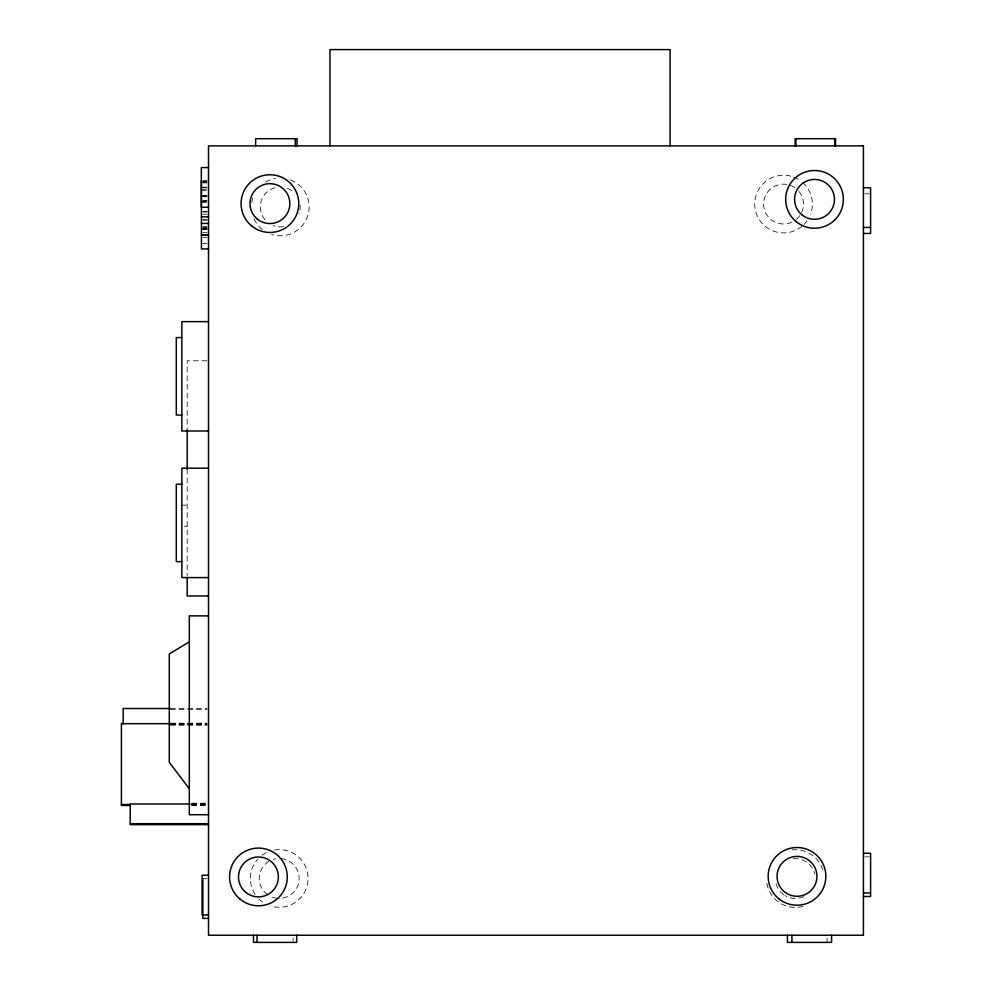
<?xml version="1.0" encoding="UTF-8"?>
<svg xmlns="http://www.w3.org/2000/svg" width="992" height="992" viewBox="0 0 992 992"><rect width="100%" height="100%" fill="white"/><g stroke="black" fill="none" stroke-linecap="round" stroke-linejoin="round"><path stroke-width="0.74" stroke-dasharray="4.96 3.72" d="M202.852 180.606L207.092 180.606M202.852 181.821L207.092 181.821M201.438 181.995L207.092 181.995M202.852 182.863L207.092 182.863M201.438 187.215L207.092 187.215M202.852 187.786L207.092 187.786M201.438 189.683L207.092 189.683M201.438 190.687L207.092 190.687M864.85 193.787L869.153 193.787M201.438 195.548L207.092 195.548M202.852 195.759L207.092 195.759M201.438 195.908L207.092 195.908M202.852 196.726L207.092 196.726M202.852 200.731L207.092 200.731M201.438 201.091L207.092 201.054M201.438 201.512L207.092 201.512M201.438 201.872L207.092 201.872M201.438 202.157L207.092 202.157M202.852 211.73L207.092 211.73M202.852 211.916L207.092 211.916M202.852 214.198L207.092 214.198M202.852 219.666L207.092 219.666M202.852 220.236L207.092 220.236M202.852 226.325L207.092 226.325M202.852 227.751L207.092 227.751M202.852 228.073L207.092 228.073M201.438 228.892L207.092 228.892M201.438 229.499L207.092 229.636M202.852 232.339L207.092 232.339M202.852 237.646L207.092 237.646M202.852 243.586L207.092 243.586M206.981 360.766L187.19 360.766L187.19 428.184M181.3 505.151L187.19 505.151M184.252 526.206L187.19 526.206M170.413 708.511L206.981 708.511M170.413 709.454L206.981 709.454M170.413 723.205L206.981 723.205M170.413 723.676L206.981 723.676M170.413 724.148L206.981 724.148M170.413 724.272L206.981 724.272M170.413 724.619L206.981 724.619M170.413 725.226L206.981 725.226M191.63 803.235L206.968 803.235M191.63 803.991L206.968 803.991M191.63 804.177L206.968 804.177M191.63 804.524L206.968 804.524M191.63 804.934L206.968 804.934M191.63 805.467L206.968 805.467M864.85 856.852L869.153 856.852M202.852 878.701L207.092 878.701M827.08 938.097L827.08 942.4M293.161 938.097L293.161 940.962M187.19 469.216L187.19 575.868M802.677 182.491A28.842 28.842 0 0 1 810.563 214.198M807.017 220.844A28.842 28.842 0 0 1 804.103 224.316M801.883 226.35A28.842 28.842 0 0 1 755.234 209.548A28.842 28.842 0 0 1 792.261 176.576M793.674 177.06A28.842 28.842 0 0 1 800.321 180.606M290.396 179.949A28.842 28.842 0 0 1 307.532 216.368A28.842 28.842 0 0 1 271.56 234.459M262.297 229.524A28.842 28.842 0 0 1 254.014 218.897M251.745 202.678A28.842 28.842 0 0 1 253.258 196.825M265.658 182.082A28.842 28.842 0 0 1 275.528 178.498M803.012 906.366A28.842 28.842 0 0 1 766.878 883.289M792.075 849.896A28.842 28.842 0 0 1 823.496 872.34M274.449 849.983A28.842 28.842 0 0 1 307.966 880.474A28.842 28.842 0 0 1 270.481 905.944M262.421 901.902A28.842 28.842 0 0 1 258.949 898.988M255.13 894.338A28.842 28.842 0 0 1 257.598 859.308M262.049 855.24A28.842 28.842 0 0 1 267.245 852.178M798.944 191.406A19.927 19.927 0 0 1 800.482 214.582M799.763 215.661A19.927 19.927 0 0 1 796.216 219.468M791.802 222.22A19.927 19.927 0 0 1 763.666 205.406A19.927 19.927 0 0 1 789.322 184.996M790.55 185.417A19.927 19.927 0 0 1 795.138 187.86M300.105 204.972A19.927 19.927 0 0 1 298.927 213.95M283.538 226.61A19.927 19.927 0 0 1 273.271 225.618M264.876 219.616A19.927 19.927 0 0 1 276.991 187.29M287.258 188.294A19.927 19.927 0 0 1 293.868 192.386M803.582 896.706A19.927 19.927 0 0 1 784.821 895.491M783.742 894.772A19.927 19.927 0 0 1 775.67 881.826M793.34 858.725A19.927 19.927 0 0 1 814.73 874.014M281.12 858.601A19.927 19.927 0 0 1 299.076 879.718A19.927 19.927 0 0 1 278.554 898.355M277.264 898.281A19.927 19.927 0 0 1 269.812 896.024M267.604 894.66A19.927 19.927 0 0 1 268.646 861.527M273.383 859.37A19.927 19.927 0 0 1 275.912 858.774M207.092 229.251L201.438 229.251L207.092 229.326"/><path stroke-width="1.49" d="M189.311 641.836L169.285 654.013L169.285 762.302L189.311 788.739M208.506 167.574L201.339 167.574L201.339 207.254L208.506 207.254M863.424 187.748L870.592 187.748L870.592 233.467L863.424 233.467M201.438 216.876L208.506 216.876M201.438 223.423L208.506 223.423M863.424 227.428L870.592 227.428M201.438 234.794L208.506 234.794M201.438 235.29L208.506 235.29M208.506 248.942L201.438 248.942L201.438 180.606M208.506 321.619L181.858 321.619L181.858 430.999L208.506 430.999M181.858 337.59L176.291 337.59L176.291 415.04L181.858 415.04M208.506 468.212L181.858 468.212L181.858 577.592L208.506 577.592M181.858 484.183L176.291 484.183L176.291 561.633L181.858 561.633M208.506 595.981L187.19 595.981L187.19 577.418M208.506 615.871L189.311 615.871L189.311 814.717L208.506 814.717M170.413 708.511L123.182 708.511L123.182 724.272M123.182 723.676L170.413 723.676M190.092 803.991L130.225 803.991L130.225 824.625L208.506 824.625M121.408 804.524L130.225 804.524M130.225 805.467L121.408 805.467L121.408 723.205M130.225 823.682L208.506 823.682M863.424 853.281L870.592 853.281L870.592 896.52L863.424 896.52M208.506 875.229L202.108 875.229L202.108 914.909L208.506 914.909M863.424 892.961L870.592 892.961M208.506 918.381L202.852 918.381L202.852 878.701M835.586 145.874L835.586 138.694L795.162 138.694L795.162 145.874M834.842 138.694L834.842 145.874M831.581 935.233L831.581 942.4L787.4 942.4L787.4 935.233M795.906 138.694L795.906 145.874M791.914 935.233L791.914 942.4M670.084 145.874L670.084 49.6L329.964 49.6L329.964 145.874M297.054 145.874L297.054 138.694L255.638 138.694L255.638 145.874M296.67 935.233L296.67 942.4L253.481 942.4L253.481 935.233M295.318 138.694L295.318 145.874M256.99 935.233L256.99 942.4M187.19 429.462L187.19 469.278M863.424 145.874L208.506 145.874L208.506 935.233L863.424 935.233L863.424 145.874M251.596 225.878A28.842 28.842 0 0 0 298.381 208.345A28.842 28.842 0 0 0 259.805 176.588A28.842 28.842 0 0 0 251.596 225.878M796.192 221.65A28.842 28.842 0 0 0 842.977 204.104A28.842 28.842 0 0 0 804.4 172.36A28.842 28.842 0 0 0 796.192 221.65M240.114 899.211A28.842 28.842 0 0 0 286.899 881.677A28.842 28.842 0 0 0 248.322 849.921A28.842 28.842 0 0 0 240.114 899.211M778.67 898.616A28.842 28.842 0 0 0 825.456 881.082A28.842 28.842 0 0 0 786.879 849.338A28.842 28.842 0 0 0 778.67 898.616M257.263 218.996A19.927 19.927 0 0 0 289.59 206.882A19.927 19.927 0 0 0 262.93 184.946A19.927 19.927 0 0 0 257.263 218.996M801.858 214.768A19.927 19.927 0 0 0 834.185 202.641A19.927 19.927 0 0 0 807.525 180.705A19.927 19.927 0 0 0 801.858 214.768M245.78 892.329A19.927 19.927 0 0 0 278.107 880.214A19.927 19.927 0 0 0 251.447 858.266A19.927 19.927 0 0 0 245.78 892.329M784.337 891.734A19.927 19.927 0 0 0 816.664 879.619A19.927 19.927 0 0 0 790.004 857.683A19.927 19.927 0 0 0 784.337 891.734"/></g></svg>
